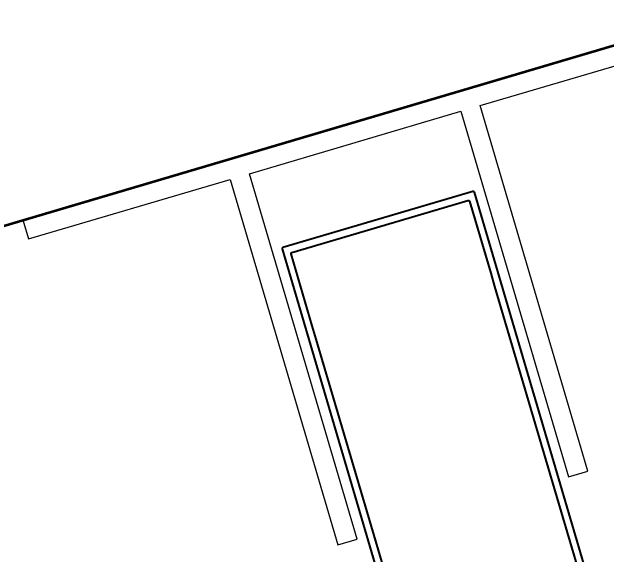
# Model space of a CAD drawing. Header units: millimetres. Extents: x 62878 to 70819, y -67946 to -61850.
# Drawn here: x 64004.69 to 64019.51, y -65500.34 to -65486.82 of the extents above; entities that cross this region are included whole.
import ezdxf
from ezdxf.enums import TextEntityAlignment as Align

# ---------------------------------------------------------------- set-up
doc = ezdxf.new("R2010")
doc.units = ezdxf.units.MM
for name, color, linetype, lineweight in [('Dog_dos_yeni', 63, 'Continuous', 5), ('DOGRAMA', 171, 'Continuous', 0), ('DUVAR-GAZBETON', 84, 'Continuous', 35)]:
    doc.layers.add(name, color=color, linetype=linetype, lineweight=lineweight)
doc.layers.add('MAH-ADI 1', color=12, linetype='Continuous')
doc.styles.add('bold', font='arial.ttf', dxfattribs={"height": 10})

msp = doc.modelspace()

# ---------------------------------------------------------------- linework, layer by layer
at = {"layer": 'Dog_dos_yeni'}
msp.add_lwpolyline([(64021.26682917258, -65487.19548915392), (64004.96072661016, -65492.00288129764), (64005.10212049675, -65492.48247254947), (64010.13782864101, -65490.9978367404), (64012.82431248604, -65500.11007052526), (64013.30390373788, -65499.9686766387), (64010.61741989284, -65490.85644285379), (64015.89292366306, -65489.30111010141), (64018.57940750808, -65498.41334388629), (64019.05899875989, -65498.27194999973), (64016.37251491487, -65489.15971621484), (64021.40822305914, -65487.67508040577), (64021.26682917258, -65487.19548915392)], close=True, dxfattribs=at)
at = {"layer": 'DOGRAMA', "lineweight": -2, "ltscale": 0.5}
msp.add_lwpolyline([(64019.20777034573, -65501.42873111587), (64016.22718721663, -65491.31894752719, 0.4142135623729288), (64016.18992810835, -65491.29865568524), (64011.45156654018, -65492.69562728469, 0.4142135623729288), (64011.43127469828, -65492.73288639297), (64014.4118578274, -65502.84266998168, 0.4142135623732619)], format="xyb", dxfattribs=at)
msp.add_lwpolyline([(64012.28261820453, -65494.98402260261), (64012.1836424839, -65494.6483087263), (64011.65482934809, -65492.85463744444, -0.4142135623730953), (64011.67512119001, -65492.81737833616), (64016.06817705683, -65491.5222103351, -0.4142135623730951), (64016.10543616516, -65491.54250217699), (64016.63424930097, -65493.33617345885), (64016.73322502156, -65493.67188733516), (64018.86544483121, -65500.90412341284, -0.4142135623730951), (64018.84515298927, -65500.94138252114), (64014.45209712245, -65502.23655052221, -0.4142135623722071), (64014.41483801418, -65502.2162586803)], format="xyb", close=True, dxfattribs=at)
at = {"layer": 'DUVAR-GAZBETON', "ltscale": 5}
msp.add_line((63714.53996131988, -65577.82276329251), (64145.51447628776, -65450.48456893033), dxfattribs=at)

# ---------------------------------------------------------------- texts
at = {"layer": 'MAH-ADI 1', "style": 'bold', "width": 0.75}
msp.add_text('beton parapet h: 30 cm', height=16, rotation=16.46060353873079, dxfattribs=at).set_placement((63947.22205857075, -65474.12517458087), align=Align.MIDDLE_CENTER)

doc.saveas('drawing.dxf')
